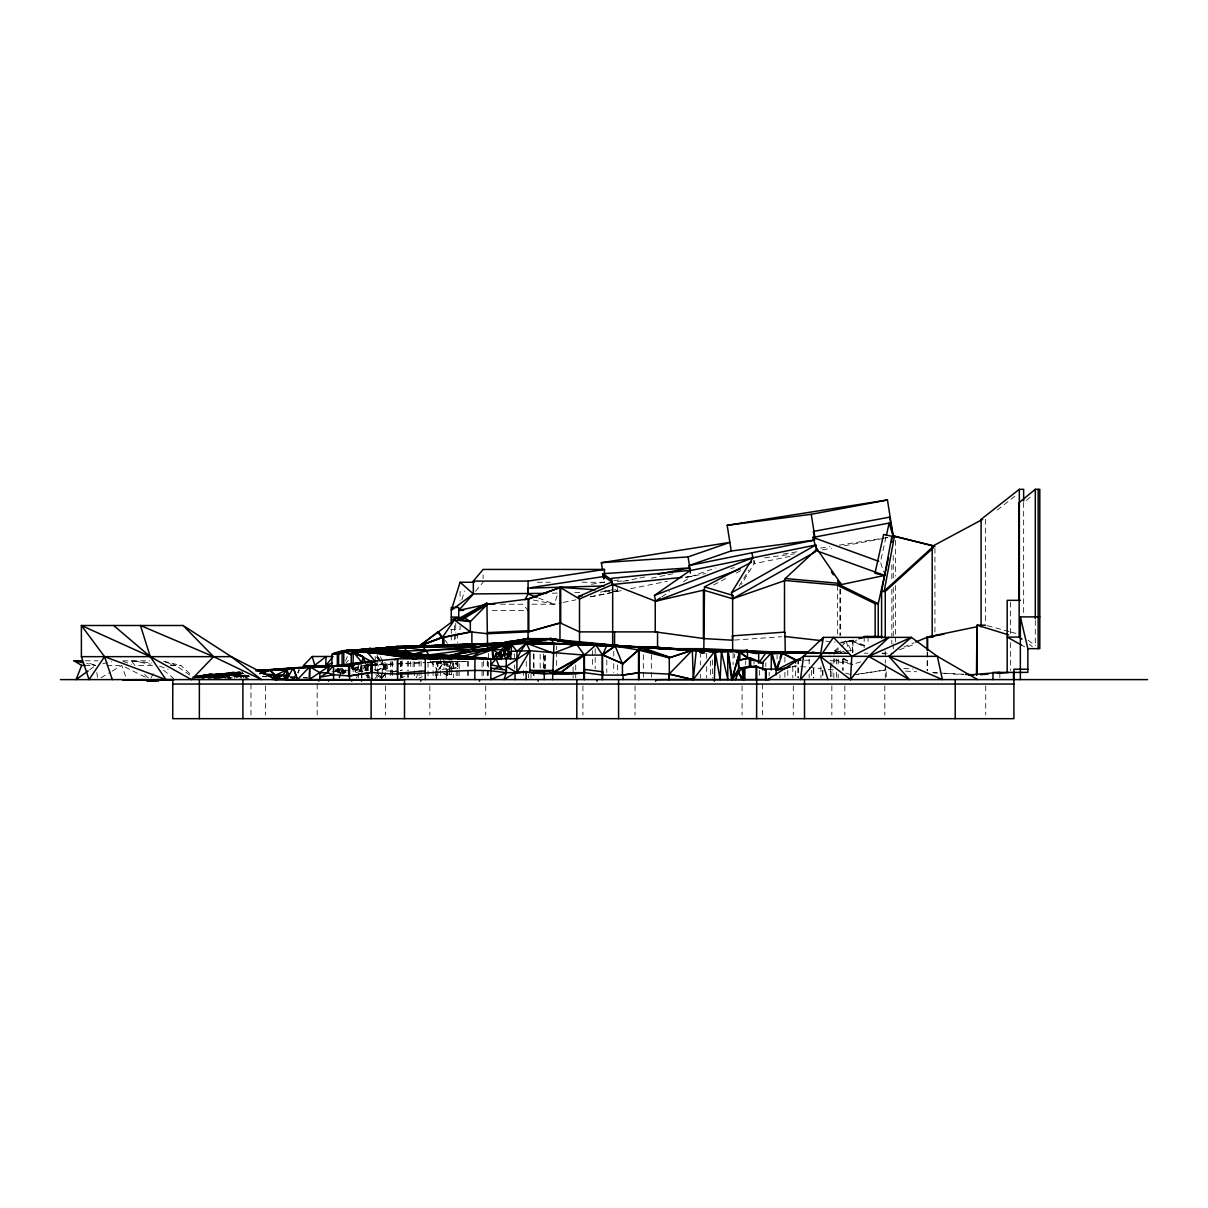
<?xml version="1.0" encoding="UTF-8"?>
<svg xmlns="http://www.w3.org/2000/svg" width="1208" height="1208" viewBox="0 0 1208 1208"><rect width="100%" height="100%" fill="white"/><g stroke="black" fill="none" stroke-linecap="round" stroke-linejoin="round"><path stroke-width="0.75" stroke-dasharray="5 3.75" d="M343.661 672.645L343.661 669.172M812.38 653.347L817.997 653.256L810.945 653.301L819.13 652.516M242.672 672.025L231.876 672.025L231.921 679.606L227.391 677.552L227.391 675L239.229 672.886M361.766 673.188L361.781 670.938L358.806 666.197L352.343 669.126M810.04 653.15L815.536 653.135L815.536 652.063L811.776 652.063L815.536 652.063M857.937 674.124L885.253 669.927L885.389 667.42M385.714 670.032L385.337 663.539M339.086 672.781L339.463 669.489L338.331 672.841M339.72 673.037L340.112 669.745M450.161 670.002L449.24 674.804L449.24 660.625M452.2 670.002L451.294 674.804L443.14 673.702M754.758 560.467L754.109 563.683L741.425 584.4M386.605 663.781L387.134 670.938L384.929 667.148L385.654 663.63M885.977 537.213L880.451 561.931L883.546 572.064M822.784 653.196L833.867 653.12M826.514 653.166L833.852 653.181L846.446 641.629L852.47 641.705L864.581 646.431M248.093 676.208L210.147 675.076L243.321 673.596M338.829 673.037L339.81 669.745M461.894 599.832L464.536 591.044M845.585 653.301L834.048 652.531L833.852 663.6M380.792 677.733C380.822 672.207 386.832 667.964 383.434 663.69M381.079 677.824L384.37 667.148L381.517 662.694M531.988 604.211L554.306 604.211L557.13 595.77M340.837 673.294L342.559 668.598L338.164 671.875M338.935 677.582L341.441 670.531L349.535 670.787M339.584 677.839L342.091 670.787L343.963 673.732M218.346 678.02L227.391 677.552L230.532 674.502L240.105 673.626L208.712 674.139L225.352 673.898L236.798 675.076L241.102 673.732L238.233 675.076L210.147 675.076L208.712 674.139L196.511 676.087L216.685 675.151L207.761 674.834L196.889 678.186M195.923 676.646L205.133 675.483L207.67 676.254L207.67 678.05L213.152 677.024L222.393 677.703L222.967 675.347L217.621 676.284L213.106 674.864M345.503 661.093L347.33 656.488M852.637 652.003L852.637 641.524L864.717 646.325M416.201 677.869L417.651 674.411M192.087 677.099L202.431 675.982L203.322 677.567C204.56 674.834 214.299 672.418 209.875 677.764L207.655 678.035M356.466 678.05L358.474 673.43M359.154 671.875L361.841 665.699L368.032 669.67M227.134 677.084L229.973 675.695L231.921 672.237L242.717 672.237M337.863 673.037L339.493 669.745M340.188 673.807L342.302 669.64L338.844 668.99M369.406 662.845L367.141 668.975L365.647 669.64M150.955 678.02L153.492 673.309M852.47 641.705L852.969 640.784L866.77 646.28M243.397 678.035L245.209 674.894L236.088 677.688M239.969 678.398L241.389 675.982L248.954 679.002M739.145 585.971L748.9 570.025M239.38 672.116L239.38 674.442L236.723 677.688L230.532 674.502L231.876 672.025M355.077 671.618L358.806 666.197M355.122 671.844L358.867 666.423L366.688 664.913L366.688 670.938M438.474 669.474L443.593 662.09M439.017 669.474L444.136 662.09M340.309 668.1L337.666 671.875L333.121 671.875M342.71 673.868L345.941 669.61M342.997 673.928L346.228 669.67M375.265 678.216L377.53 675.453M382.09 669.911L384.37 667.148L380.943 662.694M475.514 591.316L483.109 582.256M292.819 678.216L296.322 674.034M297.5 672.645L299.826 669.866M346.001 663.071L348.327 660.444M381.426 678.171L386.198 672.826M381.728 678.262L386.5 672.916M245.571 678.926L248.002 676.42M340.988 669.051L337.666 671.875L342.091 668.1M838.095 647.73L833.067 652.32L833.852 653.181L842.791 651.097L846.43 653.181L851.202 650.372M843.003 643.26L845.66 640.844L846.43 641.705L852.47 640.98L852.47 652.803L846.43 641.312L852.47 641.312M1026.347 500.369L1033.082 494.857M997.174 510.108L1017.77 493.951M89.664 669.791L95.704 665.427L86.931 662.558M342.483 673.052L345.488 670.908M196.511 676.087L206.794 675.483L208.712 674.139L211.324 675.076L248.123 676.208M661.833 596.948L669.549 591.558M683.456 581.833L691.172 576.442L715.544 567.986M244.937 677.99L247.791 676.102M335.764 670.666L338.919 668.673M205.133 675.483L216.685 675.151M101.049 677.718L110.638 672.041M112.238 671.104L121.812 665.427L126.085 677.824M204.771 677.96L207.67 676.254L209.875 677.764L213.152 674.894L221.23 675.317L216.519 677.371L213.152 674.91L213.152 679.606M713.566 584.974L726.536 578.164M736.261 573.045L742.754 569.648M342.649 673.52L345.881 672.056M342.71 673.732L345.941 672.267M352.404 669.338L358.867 666.423M376.76 670.5L384.37 667.148L385.428 670.032M418.934 678.156L422.392 676.722M903.901 646.975L914.079 642.731M222.997 675.378L217.621 676.284L222.393 676.918L225.881 675.483L249.92 676.254M239.577 672.101L209.966 674.321L248.214 676.133L236.798 675.076L241.102 673.732L236.798 675.076L246.84 675.997M819.19 652.652L810.447 652.909M826.514 652.667L834.411 652.954L825.245 652.939M375.824 670.5L384.37 667.148M399.863 678.262L405.103 676.269M227.391 677.552L227.391 675L231.921 675L239.38 672.237L241.947 678.428M899.447 649.708L915.407 644.03M215.341 678.111L218.165 676.601L193.959 677.824M214.858 678.081L229.973 675.695L218.618 678.02M385.231 662.709L378.149 664.913L371.007 665.125M334.918 671.331L342.121 669.141M355.711 672.735L361.781 670.938L366.175 664.385M830.198 660.414L852.47 664.4L861.259 661.682M334.556 670.938L340.958 669.066M236.798 675.076L241.102 673.898L221.683 673.732L239.199 672.433M792.086 666.861L795.543 665.94L821.078 668.598M102.74 663.751L111.544 661.667M193.718 677.688L198.414 676.571M442.053 669.61L447.171 668.401L457.666 668.401L457.666 661.003M851.61 640.3L840.647 642.867L856.759 640.119M208.214 678.715L218.165 676.601M214.964 677.824L218.286 677.129M792.025 666.695L795.543 665.94L795.543 677.899M238.233 675.665L248.229 675.861L209.966 674.321M217.591 677.96L229.913 675.423M217.651 678.156L240.105 673.626L219.343 677.884M623.328 581.305L638.02 578.33M639.862 577.952L645.359 576.835M651.369 578.149L666.061 575.174M667.903 574.797L673.4 573.679M533.317 600.014L554.306 604.211L561.554 602.747M563.366 602.369L576.05 599.802M590.546 596.858L623.222 590.229M630.576 588.734L667.299 581.29M685.661 577.56L705.563 573.528M730.734 568.424L734.328 567.684M790.062 556.39L754.109 563.683L752.901 557.764M391.422 671.935L396.36 670.938M600.316 592.177L613.045 589.64M590.425 596.782L617.711 591.346L617.197 585.593M822.482 549.897L831.557 548.19M844.256 545.805L887.805 537.62M230.486 674.291L240.921 672.358M445.586 669.685L453.589 668.401L453.589 661.093M828.93 653.951L834.411 652.954M830.198 653.845L834.139 653.181M214.903 678.292L229.943 675.604M226.183 678.413L225.881 675.483L210.147 674.91L194.111 677.431M841.13 642.248L853.663 640.119M194.05 678.232L221.683 673.732M201.721 678.081L206.508 677.537M613.755 580.776L619.342 579.9M783.282 553.989L798.201 551.633M820.564 548.1L829.881 546.62M839.198 545.155L887.669 537.485M591.407 584.234L604.453 582.256L603.924 576.503M853.467 674.955L886.234 669.927L886.234 677.99M393.355 671.92L398.504 671.18M227.27 678.005L241.389 675.982M197.1 677.597L240.105 673.626L199.984 676.208L224.311 676.571M764.724 557.779L794.607 553.853M812.003 653.347L816.291 653.347M685.57 577.016L691.172 576.442L689.934 570.327M210.328 674.426L208.712 674.321L239.305 672.252M849.662 653.347L822.572 653.347L848.046 653.211M195.469 677.522L229.973 675.695M230.532 674.502L240.105 673.626M221.683 673.898L239.577 672.267L199.984 676.208L208.712 674.139L210.147 675.076M214.269 678.02L214.269 674.487L240.014 672.599M227.814 678.02L227.814 674.487L240.558 673.415M239.713 673.898L243.442 673.581M240.483 672.614L203.488 674.97L206.794 675.483M444.091 661.38L427.692 662.467L456.231 661.395L456.231 668.855M231.921 675L239.38 674.442L240.83 676.057M734.524 640.074L781.5 636.737M617.364 581.38L628.432 580.64M687.488 576.699L691.172 576.442M705.306 653.181L701.335 653.347L703.992 653.181M364.786 670.395L368.516 670.168M427.692 662.437L456.231 661.395M427.692 662.618L463.283 661.365M331.868 671.875L338.587 671.603L338.587 668.1M199.607 677.975L224.371 676.842M846.687 650.931L851.202 650.75M466.666 661.395L456.231 661.576L461.547 661.38M552.358 593.219L557.96 593.053M574.766 592.569L580.369 592.418M604.649 591.724L617.711 591.346L616.473 585.231M365.647 665.261L369.225 665.17M208.712 674.321L222.906 673.898M436.858 662.165L459.176 661.576L429.399 661.38M810.236 653.271L813.679 653.347M372.532 665.064L365.058 665.261L368.802 665.291M456.231 661.576L465.337 661.38M370.675 665.246L425.85 662.528L365.058 665.412L378.149 665.095L370.675 665.185M372.532 665.019L365.058 665.14L368.802 665.2M815.536 652.501L810.825 652.531L820.942 652.531M537.243 582.256L550.319 582.256M582.045 582.256L604.453 582.256M500.489 604.211L522.702 604.211L528.077 610.387L488.968 610.387M450.765 629.595L460.082 629.595L460.082 625.955M822.784 652.682L833.852 652.682M810.825 652.954L819.25 652.954M826.468 652.954L833.852 653.347M807.397 653.347L821.304 653.347M864.324 653.181L868.054 653.181M882.172 653.181L893.648 653.181M85.315 660.821L98.135 660.821M123.035 660.821L149.596 660.821M446.854 661.425L453.362 663.917L457.666 663.917L450.765 661.425M85.179 665.427L95.704 665.427L86.674 663.509M106.893 665.427L119.954 665.427M152.48 665.427L134.994 665.427L131.325 660.821L151.77 662.935M170.479 665.427L180.883 665.427L192.374 676.057M365.526 665.699L369.21 665.699M374.118 669.821L375.25 669.821M885.253 669.927L886.234 669.927M338.587 671.603L337.334 671.603L337.334 668.1M248.486 675.891L225.881 675.483L225.534 678.292L222.393 676.918M216.232 677.205L213.152 677.024L211.098 674.894M194.111 677.567L203.322 678.805C205.405 673.792 194.277 676.903 198.565 677.567L198.535 676.752M290.781 677.507L294.359 677.507M811.761 653.135L819.19 653.15L815.536 653.135M815.536 652.652L820.942 652.682M804.664 660.202L812.244 660.263M811.112 652.803L818.495 652.894M825.879 652.984L840.647 653.181M386.605 670.938L396.345 671.15M262.816 676.525L266.545 676.571M262.513 676.525L266.017 676.631M246.855 676.042L214.843 675.076L214.843 678.216M291.098 677.809L294.843 677.975M291.339 677.764L295.099 677.93M290.584 677.507L294.269 677.673M882.112 653.664L885.751 653.83L882.293 652.456M290.705 677.733L295.296 677.824M932.636 672.675L964.18 674.291M238.233 674.91L247.474 675.393M903.826 668.492L913.037 669.036M905.517 671.104L916.585 671.754M290.841 676.767L294.51 677.009M291.113 677.446L294.843 677.733M226.183 675.665L210.147 674.91M933.255 672.75L937 672.977M944.505 673.445L963.229 674.608M303.721 677.567L307.406 677.794M303.586 677.597L307.24 677.839M604.679 590.44L617.711 591.346L616.684 588.915M374.45 664.672L378.149 664.913L378.149 677.945M334.782 669.096L342.302 669.64M303.374 677.688L307.104 678.02M221.925 677.914L213.152 677.024L216.247 678.307M828.371 669.353L833.852 669.927L833.852 677.99M170.373 664.853L175.945 665.427L191.861 676.571M825.879 641.161L835.105 642.218M699.764 652.531L703.464 652.954M826.181 653.347L827.238 653.347M131.325 660.821L150.683 664.204M288.984 676.661L293.891 677.582M834.048 659.794L849.284 663.041M163.473 661.244L180.883 665.427M987.359 625.668L1009.209 631.573M1011.036 632.071L1016.502 633.551M845.706 673.128L852.47 674.955M446.296 673.354L451.294 674.804L451.294 660.625M165.285 661.984L175.945 665.427M123.08 661.41L131.597 664.279M350.562 666.831L361.887 670.757M351.619 667.949L362.913 671.875L352.102 667.465M444.046 673.702L447.171 674.804M457.666 668.401L443.849 663.403L436.662 663.403L436.662 672.403M159.471 666.076L168.214 669.292M440.331 663.403L453.362 668.401L453.362 663.917M538.572 598.036L554.306 604.211M366.266 664.732L365.647 670.938M125.149 667.103L146.787 677.93M217.636 677.205L213.152 674.91L214.405 677.024M372.185 661.833L378.149 664.913L371.898 661.35M1021.5 645.087L1024.671 646.869M227.814 674.487L234.82 675.665L234.82 678.413M351.271 668.1L358.565 672.343M353.159 668.1L360.331 672.343M843.35 658.149L851.111 662.814M843.169 658.722L852.47 664.4M375.779 674.638L380.429 677.612M614.766 589.323L617.711 591.346L615.702 588.613M238.233 675.076L239.078 675.665M1028.053 640.24L1035.407 645.495M1029.427 644.453L1032.357 646.552M163.503 670.153L173.605 678.413M144.613 674.442L148.735 678.307M378.331 674.547L382.226 678.337M365.601 674.653L370.705 679.606L368.697 675.272M227.391 675L231.921 679.606M835.03 650.523L835.815 651.384L842.791 651.097L840.496 653.181L840.647 648.016M445.103 640.391L447.428 643.23M379.81 661.214L375.25 655.264L375.25 671.18M430.214 660.731L436.888 669.489M380.852 661.214L376.775 655.264L380.565 661.214M381.864 662.694L384.929 667.148M380.475 656.774L382.694 661.954M384.068 667.058L385.126 669.942M846.446 641.629L848.303 648.62M96.791 672.509L97.591 677.824M1035.301 620.534L1035.301 646.778M1023.644 502.498L1023.644 615.038M1010.432 602.188L1010.432 635.484M1010.432 642.656L1010.432 670.531M999.831 674.2L999.831 677.794M985.728 685.857L985.728 715.03M985.396 519.334L985.396 622.981M934.932 548.236L934.932 633.385M927.638 651.958L927.638 670.531M927.155 651.958L927.155 670.531M895.475 540.369L895.475 576.095M895.475 585.487L895.475 641.901M893.256 555.454L893.256 579.946M893.256 587.481L893.256 636.465M893.256 643.894L893.256 649.466M891.836 564.861L891.836 579.946M891.836 589.368L891.836 636.465M891.836 640.18L891.836 643.894M885.253 651.036L885.253 663.177M885.253 664.868L885.253 677.99M884.8 685.857L884.8 715.03M868.054 636.465L868.054 643.894M864.188 636.465L864.188 647.609M852.969 640.784L852.969 652.26M844.845 685.857L844.845 715.03M843.199 659.009L843.199 670.334M842.655 659.009L842.655 670.334M840.647 589.096L840.647 635.438M839.892 589.096L839.892 635.438M838.171 659.009L838.171 666.559M838.171 674.109L838.171 677.884M837.537 585.382L837.537 635.438M836.434 659.009L836.434 664.672M836.434 672.222L836.434 677.884M831.859 662.784L831.859 677.884M831.844 685.857L831.844 715.03M830.575 662.784L830.575 677.884M830.319 666.559L830.319 675.997M822.92 670.334L822.92 677.884M822.572 670.334L822.572 677.884M820.942 666.559L820.942 677.884M813.754 668.447L813.754 677.884M813.301 668.447L813.301 677.884M811.58 670.334L811.58 677.884M809.179 659.009L809.179 666.559M809.179 674.109L809.179 677.884M798.352 659.009L798.352 677.884M797.839 659.009L797.839 677.884M793.294 685.857L793.294 715.03M792.81 666.559L792.81 677.884M787.767 670.334L787.767 677.884M784.898 657.122L784.898 662.784M784.898 672.222L784.898 677.884M779.96 674.834L779.96 678.005M777.076 655.234L777.076 659.009M769.164 672.222L769.164 675.997M765.827 662.784L765.827 666.559M762.459 684.03L762.459 715.03M759.59 670.334L759.59 677.884M754.003 659.009L754.003 664.672M745.683 660.897L745.683 664.672M742.074 685.857L742.074 715.03M734.66 654.011L734.66 657.696M733.09 653.347L733.09 664.672M712.509 659.991L712.509 677.975M710.455 660.897L710.455 677.884M706.68 653.347L706.68 659.009M706.68 666.559L706.68 677.884M700.323 652.245L700.323 665.095M700.323 674.275L700.323 677.945M651.339 654.661L651.339 677.975M643.336 654.661L643.336 677.975M635.031 685.857L635.031 715.03M617.348 664.898L617.348 674.2M613.755 651.097L613.755 656.472M613.755 663.645L613.755 672.599M606.793 660.066L606.793 672.599M595.182 648.771L595.182 668.839M592.569 650.599L592.569 667.012M582.905 685.857L582.905 715.03M575.718 664.944L575.718 677.914M573.105 666.801L573.105 677.914M556.661 646.053L556.661 649.798M556.661 651.671L556.661 666.665M545.427 655.416L545.427 668.537M544.748 655.491L544.748 668.568M544.038 656.186L544.038 668.885M543.434 653.936L543.434 668.704M540.172 654.328L540.172 668.87M534.027 654.298L534.027 668.855M534.027 670.682L534.027 677.96M533.528 653.619L533.528 668.568M533.528 670.44L533.528 677.914M530.976 674.321L530.976 677.96M528.56 674.321L528.56 677.96M526.28 661.274L526.28 668.673M523.547 670.38L523.547 677.899M514.487 653.875L514.487 657.575M514.487 664.974L514.487 668.673M488.409 653.377L488.409 668.462M488.409 670.349L488.409 677.884M487.519 660.927L487.519 668.462M487.519 670.349L487.519 677.884M487.247 661.093L487.247 668.568M487.247 670.44L487.247 677.914M485.722 685.857L485.722 715.03M483.547 660.987L483.547 668.885M483.547 670.38L483.547 677.96M483.109 574.933L483.109 578.587M482.067 662.165L482.067 678.02M468.508 661.229L468.508 668.643M468.508 670.5L468.508 677.914M467.617 661.229L467.617 668.643M467.617 670.5L467.617 677.914M460.082 591.361L460.082 600.452M459.176 668.855L459.176 661.395L433.189 661.456L436.858 661.984L436.858 669.202M459.176 670.682L459.176 677.96M457.832 661.712L457.832 668.93M457.832 670.742L457.832 677.975M457.666 633.279L457.666 642.52M456.231 670.682L456.231 677.96M455.718 623.328L455.718 632.207M455.718 633.974L455.718 641.071M454.434 625.608L454.434 633.083M454.434 634.955L454.434 642.429M453.362 674.004L453.362 677.733M452.502 661.093L452.502 668.401M451.294 629.413L451.294 633.324M451.294 635.061L451.294 642.641M450.463 661.093L450.463 668.401M447.67 661.712L447.67 668.93M447.67 670.742L447.67 677.975M447.171 670.002L447.171 678.005M446.643 661.259L446.643 668.658M446.643 670.515L446.643 677.93M446.265 674.804L446.265 679.606M444.937 660.912L444.937 668.19M443.849 658.919L443.849 668.356M440.331 658.919L440.331 668.794M440.331 670.606L440.331 678.005M437.96 661.259L437.991 669.096M437.96 670.515L437.96 677.93M437.447 661.697L437.447 669.096M436.858 670.969L436.858 678.02M436.662 674.2L436.662 679.606M436.224 674.411L436.224 677.869M435.318 670.938L435.318 677.869M433.098 661.848L433.098 677.99M429.852 685.857L429.852 715.03M428.04 662.165L428.04 678.02M421.079 661.184L421.079 668.613M421.079 670.485L421.079 677.914M419.101 661.184L419.101 668.975M419.101 670.485L419.101 677.914M414.344 661.742L414.344 668.96M414.344 670.757L414.344 677.975M413.121 661.742L413.121 668.96M410.72 661.501L410.72 668.809M408.515 661.32L408.515 670.546M408.515 672.388L408.515 677.93M407.307 661.32L407.307 670.546M407.307 672.388L407.307 677.93M402.098 660.897L402.098 670.334M402.098 672.222L402.098 677.884M401.72 661.32L401.72 670.546M401.72 672.388L401.72 677.93M400.784 661.833L400.784 670.802M400.784 672.599L400.784 677.975M400.543 661.501L400.543 670.636M400.543 672.463L400.543 677.945M392.449 661.773L392.449 677.975M391.921 660.897L391.921 677.884M390.607 661.833L390.607 677.975M387.134 663.781L387.134 670.938M385.518 663.569L385.518 670.772M385.518 672.569L385.518 677.975M385.518 685.857L385.518 715.03M382.272 659.976L382.272 677.975M377.243 654.57L377.243 658.164M377.243 659.976L377.243 677.975M368.138 665.064L368.138 677.93M367.172 665.064L367.172 677.93M365.118 666.589L365.118 670.108M361.902 666.62L361.962 677.899M361.766 665.88L361.766 671.361M361.358 665.095L361.358 677.945M360.724 665.88L360.724 671.361M358.504 665.064L358.504 677.93M353.129 666.891L353.129 674.26M342.634 669.202L342.634 672.735M317.175 684.03L317.175 715.03M298.663 669.715L298.663 673.067M265.473 685.857L265.473 715.03M250.962 684.03L250.962 715.03M235.062 673.898L235.062 676.842M228.841 678.216L228.841 675.076L213.801 674.487L213.801 678.02M225.352 673.898L225.352 678.307M266.636 676.691L262.936 676.601L266.666 676.661M295.537 677.899L291.777 677.733L295.537 677.899M704.309 652.728L698.783 652.26L704.279 652.713"/><path stroke-width="1.5" d="M780.006 658.179L781.667 652.003L808.016 652.048M809.254 652.773L785.26 652.471L784.943 632.101L732.335 635.861L732.637 640.21L703.418 638.549L703.418 590.078L732.637 598.76L785.26 580.444L785.26 578.526L817.046 548.991L840.647 583.464L840.647 585.382L878.246 603.713L878.246 636.465M797.235 653.181L797.235 652.109L808.212 652.078M522.822 643.245L505.352 642.022L505.352 650.04L505.352 642.022L529.98 638.67L542.271 639.696L533.528 638.67L510.32 642.203L523.728 643.245M353.264 652.184L353.28 651.399L343.797 650.84L343.767 665.517M348.07 652.003L343.797 650.84M332.336 662.86L325.677 665.699L326.13 656.488L311.815 667.556M639.153 679.606L639.243 646.567L669.277 657.107L669.308 674.094L693.256 679.606L696.321 650.191L732.939 651.716M823.388 637.371L820.247 656.337L850.508 679.606L851.806 656.337L833.46 637.371L820.247 656.337L800.451 679.606L803.486 656.337L823.388 637.371L911.391 637.371L937.363 656.337L977.634 679.606M503.691 650.795L506.514 642.294L506.197 647.714L503.691 650.795L503.691 655.204L506.243 658.843L506.243 672.66L504.023 679.606L515.031 672.66C538.058 671.24 561.146 676.737 584.4 672.675L584.838 669.428L602.958 671.844L602.535 675.091L584.4 672.675L549.7 672.66M695.476 650.538L606.793 645.54L553.974 643.788L552.6 679.606M336.821 653.543C325.39 655.672 345.835 648.726 347.874 650.78L377.243 652.592M985.532 625.185L977.106 625.185L976.97 674.955M342.121 651.006L348.1 651.565L342.121 651.006L342.091 666.257M344.401 650.976L369.482 652.184L343.842 651.127L338.587 654.147L331.868 654.147L331.868 666.559M504.023 652.969L501.35 658.843L500.172 658.602L501.018 650.251L505.321 644.785M397.659 672.977L397.659 658.843L371.671 661.35L371.671 672.327C411.264 677.371 451.022 668.734 490.856 670.787L491.173 668.16L506.56 670.017L506.243 672.66L490.856 679.606L490.856 658.843M506.046 645.389L506.514 642.294M881.598 638.005L881.598 591.467L891.836 536.609L895.475 536.609L934.932 546.378L932.183 546.378L932.183 637.084M884.241 590.999L894.464 536.125L933.92 545.91L884.241 590.999L885.253 591.467L885.253 638.005M785.26 652.471L703.841 648.681L704.49 586.877L751.512 562.173M351.226 665.412L351.286 654.328L353.325 651.686L359.063 655.023M353.264 652.003L377.243 652.773L353.325 651.686M886.385 535.446L889.148 523.079L812.924 537.394L817.031 550.908L884.573 575.446L837.537 585.382L875.151 603.713L878.246 603.713L888.514 557.794M610.614 645.646L592.569 644.951L550.561 638.504L531.52 642.565L506.967 642.022L510.32 642.777L511.664 644.71L510.561 658.843C510.516 650.085 501.365 664.611 509.383 655.974L509.383 654.056L511.664 651.293L529.934 650.75L584.4 655.098L595.937 644.951L616.367 646.31L615.234 646.129L602.535 655.098L584.159 655.098L584.159 679.606M705.381 650.75L715.076 650.825L720.134 679.606L721.418 651.414L728.167 650.855L732.199 679.576L739.658 651.988L731.671 679.606L742.165 668.266L743.584 679.606L738.466 672.267L739.13 652.003C753.52 650.78 767.775 654.947 782.422 653.256L776.895 670.244L776.14 670.062L771.278 653.075L782.422 653.256M502.151 651.036L495.824 653.77L494.374 659.055L492.245 649.798L495.884 647.307L505.759 644.498M474.261 582.256L460.082 582.256L451.294 610.387L473.34 593.913L546.756 593.37M363.487 656.895L353.31 652.486L363.487 656.895L361.766 662.211L353.4 652.275L370.705 661.063L332.155 666.167L342.634 665.684L330.947 666.197L353.853 665.684M778.903 661.576L776.14 670.062L786.891 668.235M572.139 644.453L510.32 642.611L505.654 649.3L503.691 655.204L501.35 655.204L501.26 658.617M528.228 643.411L554.215 643.955L530.267 642.777L550.561 638.504L554.215 643.955L507.904 642.611L503.691 655.204L511.664 654.056M498.617 643.486L386.847 647.186L419.101 646.129L442.385 637.371L470.335 631.844L487.519 633.732L528.802 631.844L560.693 622.784L560.693 587.33L528.802 598.957L487.519 604.211L464.838 618.013L455.718 618.013L454.434 619.991L419.101 646.31L361.902 651.595L361.358 650.417L342.091 651.444L345.08 651.731M442.385 645.057L471.89 643.788L471.89 631.844L443.94 637.371L442.385 637.371L438.096 631.844L419.101 646.129L395.877 646.461L410.72 646.899L468.508 644.362L478.217 646.914L503.736 644.649M500.172 658.602L501.018 658.602L497.319 658.843L499.251 653.573L501.018 650.251L503.902 650.1M85.179 665.427L81.661 665.427L76.074 679.606L88.154 670.878M735.506 679.606L738.466 672.267L741.863 679.606M602.535 679.606L602.535 655.098L606.793 645.54L579.749 644.649M525.012 599.802L528.077 593.913L528.077 581.093L604.453 569.436L604.453 576.76M505.442 651.882L503.691 655.204L511.664 651.293M371.898 679.606L371.898 661.35L348.614 665.714L348.614 675.982L371.898 672.327L349.595 675.982L333.483 674.744L319.909 677.22L327.353 672.75L329.18 666.076L353.853 665.548L293.227 667.828L286.749 679.606L282.823 675.166L263.253 673.973M574.872 644.483L526.386 643.2L511.664 644.71L508.93 649.3L508.93 652.622L505.654 649.3L508.93 649.3L510.32 642.611L525.042 643.23M544.038 639.847L544.748 638.67L550.999 639.606M676.314 649.285L666.922 649.013L732.637 650.387L732.637 598.76L731.444 592.826L752.901 557.764L654.464 595.438L655.642 601.267L740.036 569.043M506.243 658.843L509.383 654.056M437.447 632.116L442.385 637.371L454.434 619.991L470.335 621.622L487.519 604.211L494.933 604.211M765.766 653.075L758.669 663.207L758.669 653.407L755.302 653.407L765.751 652.637L750.259 652.652M272.766 677.899L275.786 679.606L282.823 675.166L286.719 670.002L293.348 667.858L325.737 666.348M275.786 679.606L285.179 678.322L286.719 675.166M850.508 679.606L868.582 656.337L888.967 637.371L851.806 656.337M325.677 665.699L333.046 656.488L312.192 656.488L303.329 665.699L332.88 665.699M463.706 610.387L458.738 610.387L473.34 593.913L473.34 581.093L483.109 569.436L604.453 569.436M353.159 665.608L333.483 665.714L327.247 672.735L319.909 672.75L309.716 666.665L297.546 679.576L293.227 667.828L255.764 670.833M669.126 674.094L692.335 650.236L615.068 645.812L602.369 654.766L623.056 663.811L639.123 649.315L669.277 657.107M164.756 679.772L173.726 679.651L157.312 679.666M367.519 663.101L370.705 661.063M348.508 651.731L343.767 651.444L351.226 654.661L353.159 652.818L362.838 656.714L365.511 662.86M933.542 547.632L885.253 591.467L881.598 591.467M528.666 672.282L526.114 671.542L516.858 672.66L516.979 651.293L526.386 643.2L553.294 653.196L576.609 644.362L584.4 655.098L561.025 672.66L552.6 673.973M602.279 675.091L623.056 675.091L639.153 672.675L622.437 675.091L622.437 663.811L638.534 650.04L669.308 657.847L692.335 650.236L693.256 679.606L715.076 650.825L721.418 651.414L727.835 679.606L727.654 650.87L739.658 651.988M888.967 656.337L911.391 637.371L868.582 656.337L909.458 679.606L888.967 656.337L942.376 679.606L937.363 656.337L803.486 656.337L767.775 679.606M1039.801 616.895L1020.352 616.895L1027.857 648.651L1039.801 648.651L1039.801 489.331L1035.301 489.331L1019.144 502.588L1019.144 637.084L1022.074 639.183M257.062 670.153L286.719 670.002L289.24 675.166L286.719 677.175L282.823 675.166L273.114 677.718L273.114 679.606M1023.644 500.927L1023.644 489.331L1019.341 489.331L981.092 519.334L981.092 626.741M584.4 654.525L553.294 672.071L561.025 672.071L584.4 654.525L584.4 679.606M502.649 669.564L499.055 666.484L496.111 658.843L490.856 664.823L499.055 666.484L506.243 666.484L529.934 650.75L526.386 643.2L520.648 651.293L516.979 658.843L397.432 658.843L397.432 674.744M309.897 679.772L309.671 666.665L309.142 679.606L329.286 666.091L291.339 668.568M654.464 595.438L689.995 570.614L815.838 544.989L817.031 550.908M703.841 638.549L655.234 631.89L655.234 601.267L660.278 598.02M486.899 603.109L458.104 618.904L464.219 616.911L486.899 603.109L487.519 643.955L505.729 642.777C464.506 649.391 422.438 650.84 380.611 651.474L391.649 652.879M731.444 592.826L815.838 544.989M815.415 551.829L732.637 598.76L733.286 595.544L704.49 586.877M584.4 655.098L553.294 672.66L544.234 673.973L531.716 672.826M932.183 546.378L982.663 519.334M494.132 669.066L499.055 666.484M799.756 659.251L795.543 660.142L776.14 670.062L790.259 667.073M338.587 666.363L338.587 654.147L342.921 652.094M278.761 677.718L273.114 677.718L275.303 675.272L269.988 670.259L275.197 675.317L286.719 670.002L286.749 679.606L285.179 677.175M352.57 664.959L355.998 663.388L361.524 663.766M451.294 619.991L455.718 618.013L470.335 621.622L470.335 631.844L471.89 631.844M415.492 647.261L418.934 645.736L432.343 645.782M400.407 653.211L406.054 650.735L413.121 654.404M579.508 642.822L579.508 598.957L578.481 596.525L611.641 582.06L612.667 584.491L612.667 645.706M338.587 654.147L346.983 650.614L396.073 646.718L431.362 645.797L410.72 646.899M915.77 642.037L927.638 637.084L943.886 634.17M765.751 652.637L808.56 652.894M538.058 639.651L527.805 638.504L510.32 642.203C525.646 646.522 539.916 637.311 554.895 639.606M419.191 645.872L442.475 637.114M419.433 646.129L442.717 637.371L442.717 645.057L419.101 646.129L465.744 644.604M560.693 587.33L528.077 598.957L528.077 639.349M478.927 607.292L487.519 604.211L458.738 610.387M506.967 642.203L512.403 641.614M505.639 645.027L472.162 656.941L479.923 651.716L492.245 649.798L501.577 649.708M513.944 642.067L520.346 639.787M601.357 562.702L688.092 556.903L729.874 542.392L601.357 562.702L602.475 569.814M690.704 564.966L730.749 551.074L812.954 540.293M259.72 673.475L270.094 670.229L259.826 673.611M669.126 657.847L692.154 650.236L700.187 650.538M461.788 619.009L464.838 618.013L470.335 621.622M275.197 675.317L268.236 676.284M349.882 651.595L358.157 650.417L346.983 650.614L333.121 654.147M394.11 659.946L397.659 658.843M344.371 651.595L357.145 650.236L346.983 650.78M414.706 653.921C440.754 645.54 469.097 652.667 495.884 647.307L449.21 655.702L416.684 654.661L463.947 656.291L491.037 659.039M560.693 622.784L528.077 631.844L528.032 630.712L487.473 632.599L487.519 633.732M402.324 653.936L411.128 653.77L367.172 652.003L375.703 662.044M417.862 654.585L462.77 656.291L506.348 644.423M519.969 640.663L527.805 638.504L537.424 639.666L529.98 638.67M752.871 660.021L747.541 658.118L747.42 650.236L741.742 651.776L738.088 651.188L737.303 652.773M743.282 651.761L746.121 651.006M524.363 639.425L527.805 638.504L535.824 639.651M762.912 670.062L762.912 663.207L750.621 657.998L739.13 660.142L748.281 658.118L739.87 652.003L727.654 650.87L731.172 651.731M375.356 648.454L397.085 646.899M402.989 653.739L408.515 653.936L405.118 653.347L405.873 653.181L472.147 659.055L431.483 655.536M655.234 601.267L703.841 590.078M858.918 638.594L868.054 636.465M486.764 648.485L506.212 643.985M576.08 644.483L530.267 642.777C533.906 635.937 584.294 643.124 550.561 638.67L527.805 638.67M369.482 652.003L363.865 651.595L422.483 646.31L364.62 651.595M467.617 644.543L470.335 643.788M927.155 650.085L927.155 637.084L976.97 626.741L976.487 674.955M814.826 540.051L688.968 565.571L690.432 572.819M658.224 574.223L689.436 567.896L602.716 573.694L603.758 578.828M578.481 596.525L582.12 595.801M122.431 679.772L172.774 679.742L172.729 718.669L1013.905 718.669L1013.905 669.217L1027.857 669.217M510.32 642.203L531.52 642.399L530.267 642.777M504.023 645.163L450.101 655.521L429.112 655.114L422.483 646.129L361.902 651.595M607.79 644.906L633.838 646.929L557.13 640.708M731.278 551.286L727.171 525.314L811.248 514.291L887.457 499.976L893.256 536.609L883.637 534.449L874.954 573.302L884.573 575.446M392.706 679.772L403.004 679.772M353.778 650.372L370.705 648.439L367.111 649.375M756.616 718.669L756.752 666.363L749.458 666.363L739.13 668.266L731.671 679.606L727.654 650.87M795.83 660.142L799.485 659.477M366.568 679.772L274.171 679.606M527.805 638.504L510.803 641.614L533.649 641.433L570.599 644.468M358.504 652.184L368.138 652.184M871.572 637.069L875.151 636.465L875.151 603.713M544.748 638.67L523.547 642.203L528.56 643.366L554.215 643.955M332.955 653.604L340.339 652.395M351.437 650.599L357.085 649.768M406.054 650.735L374.948 650.236L364.605 651.746M737.454 660.112L739.13 668.266L756.752 666.363M727.171 525.314L887.457 499.976M531.278 587.586L603.924 576.503L611.308 581.561M510.803 641.433L506.967 642.022L511.754 642.777L508.674 642.777M145.051 679.772L143.873 679.772L147.708 679.772M326.281 679.772L327.459 679.772M544.234 671.784L553.294 670.455L529.934 670.455L544.234 671.784L544.234 679.606M403.396 647.488L422.483 646.31M736.925 652.184L747.541 651.052L753.762 652.924M324.982 667.058L309.792 666.861M469.263 649.647L429.112 654.932L416.684 654.525M354.155 650.523L370.705 648.439M357.915 650.538L363.427 649.844M321.373 667.36L324.982 666.907M578.421 644.71L655.385 647.307L715.619 651.595L705.548 650.674M467.617 644.362L505.729 642.777L488.409 643.788L450.101 655.702L433.974 655.702L398.897 652.592L373.498 652.592L398.897 652.592L443.457 656.291M557.432 640.648L632.479 646.869M557.432 640.829L560.905 640.436L558.202 640.059L559.304 639.878L625.034 646.189L619.629 645.993M304.28 667.45L309.897 666.861L303.087 667.375M313.989 667.45L326.054 666.469M689.934 570.327L611.429 578.375L612.667 584.491L655.642 601.267M681.825 577.409L612.667 584.491L579.508 598.957L559.968 587.33L559.968 640.557M738.088 651.188L747.42 650.236M361.358 650.417L390.607 647.488L419.101 646.31M396.073 646.718L357.145 650.417L374.948 650.236L386.862 652.833M353.853 665.502L329.18 666.076L327.353 672.75L333.604 674.744M999.831 672.388L968.846 674.955L973.724 674.955M299.675 667.646L287.142 668.598M980.685 674.683L988.129 674.109M997.415 673.4L1008.574 672.539M257.364 670.833L264.809 670.274M270.396 669.851L283.412 668.87M263.857 670.561L258.361 670.969L263.223 670.969M273.023 669.896L284.016 669.096M353.129 652.184L361.962 651.595L351.709 651.006M257.576 670.546L263.133 670.168M268.674 669.791L294.571 668.039L293.348 667.858L297.546 679.576M500.973 643.275L505.699 642.973M739.13 652.003L747.541 658.118L762.912 663.207M497.319 658.843L495.824 653.77L499.251 653.573L500.429 656.926M494.48 658.964L501.018 658.602M319.607 666.861L324.997 666.559M123.261 679.772L147.497 679.681M421.079 646.31L432.147 645.797M346.817 650.07L356.979 649.693M393.657 679.772L285.511 679.772M498.889 643.638L433.989 645.721L464.869 644.649M487.519 643.955L498.481 643.638M604.121 585.971L527.564 588.16L528.077 593.913L536.82 597.341M757.099 652.909L767.986 652.637M769.647 679.666L664.732 679.606L655.657 679.772L655.657 681.252M403.623 653.875L410.222 654.117L407.307 653.936L404.65 647.307L478.217 646.914C457.032 644.483 435.242 647.201 414.782 646.899M376.926 679.606L364.016 679.772M257.017 670.274L286.719 670.002M174.178 679.681L156.33 679.651M784.505 632.735L784.505 580.444L785.26 580.444M473.34 581.093L528.077 581.093M1020.352 600.331L1007.185 600.331L1007.185 672.388M451.294 617.077L458.738 617.077M183.118 625.502L81.389 625.502L81.389 656.654L89.06 679.606L104.537 656.654L81.389 625.502L150.245 656.654L191.498 679.606L213.574 656.654L261.562 679.606L231.241 656.654L183.118 625.502L213.574 656.654L140.475 625.502L150.245 656.654L165.994 679.606L104.537 656.654L112.314 679.606M864.188 636.465L882.172 636.465M927.155 637.084L933.105 637.084M1019.99 637.084L1007.185 637.084L1021.5 645.087M528.56 643.366L535.401 643.366L533.649 641.433L530.705 642.55M472.056 643.788L498.587 644.106M608.53 645.721L715.619 651.595M639.243 646.567L640.663 647.488L608.56 645.812L700.323 650.417L696.472 650.417M387.209 647.488L404.65 647.307L425.805 650.538M639.274 647.488L655.385 647.307L700.323 650.417L639.274 647.307L696.321 650.191M376.775 648.122L378.768 648.122M666.771 648.681L703.841 648.681M348.085 651.399L353.28 651.399M717.763 651.807L710.893 651.218L727.654 651.595M405.118 653.347L411.128 653.77M402.324 653.83L407.307 653.83M495.824 653.77L498.421 653.77M429.112 655.114L463.947 656.291L433.974 655.702M81.389 656.654L231.241 656.654L275.666 679.606M81.661 665.427L74.02 660.821L81.661 660.821M371.898 661.35L370.901 661.35L370.901 672.327M360.724 662.211L361.766 662.211M622.437 663.811L615.068 645.812M298.663 668.039L293.348 667.858M763.003 669.096L776.14 669.096L776.14 674.834M766.129 679.606L766.129 670.062L755.468 666.363L743.584 668.266L743.584 679.606M425.397 672.327L425.141 670.893L397.523 673.309L397.659 679.606M520.603 672.66L506.243 672.66L490.856 670.787M282.823 675.166L289.24 675.166M348.614 675.982L349.595 675.982M60.4 679.606L1147.6 679.606M172.729 684.03L1013.905 684.03M781.667 652.003L797.235 652.109M781.667 653.075L795.543 660.142L801.025 660.172M655.385 647.488L592.569 645.132L558.202 640.059L560.905 640.255M578.375 644.589L595.937 644.951L602.535 655.098M592.569 644.951L653.906 647.488M573.12 644.453L553.974 643.788M651.339 647.488L592.569 645.132L634.26 646.959M685.706 649.557L800.255 652.909M535.401 643.2L554.215 643.788M619.176 646.718L624.702 646.884M485.405 659.039L457.832 656.291L416.851 654.676M523.411 643.245L510.32 642.777L506.303 650.221L505.654 649.3M426.771 655.31L423.162 655.114L428.568 655.325L417.983 654.404M463.947 656.291L449.21 655.702L492.834 659.055L492.245 649.798L498.224 652.969M432.404 655.476L475.242 659.039M666.907 649.179L670.666 649.345M685.676 649.995L696.941 650.478M706.318 650.885L725.087 651.701M417.772 654.676L437.96 655.702M613.755 645.721L692.335 650.236M615.234 646.31L640.663 647.488L615.234 646.129L639.153 650.04M417.862 654.691L470.274 659.039M434.804 655.702L447.67 656.291L446.643 655.702M638.519 672.675L669.308 674.094L668.673 679.606M595.182 645.132L605.133 645.631M423.162 655.114L428.161 655.37M685.751 650.251L691.399 650.538M706.454 651.323L713.973 651.716M965.524 674.396L973.316 674.774M706.695 651.172L716.042 651.701M608.394 645.812L616.367 646.31M392.449 652.773L395.665 652.954M382.272 652.773L385.488 652.954M365.254 651.61L385.171 652.939M721.418 651.595L712.509 651.006L717.99 651.595M559.968 587.33L595.363 589.791M526.28 642.777L534.027 643.366M581.758 642.867L587.33 643.305M592.917 643.743L602.218 644.468M466.681 658.919L385.518 652.592L437.628 659.085M644.83 647.805L648.998 648.168M664.536 648.062L655.385 647.307L660.897 648.016M668.205 648.364L679.183 649.285M684.664 649.738L693.815 650.508M644.981 647.82L648.681 648.122M374.948 650.236L383.993 652.894M451.928 658.194L385.518 652.592L451.868 658.889M457.454 658.662L461.139 658.979M785.26 578.526L840.647 583.464M784.505 580.444L840.647 585.382L837.567 580.897M470.274 658.889L398.897 652.592L468.387 658.949M617.031 645.54L632.026 646.899M402.098 653.347L408.515 653.936M700.323 650.236L715.921 651.686M367.172 652.184L373.498 652.773M662.875 648.016L655.385 647.307L662.784 648.168M666.62 648.379L675.982 649.255M685.344 650.146L689.089 650.508M505.941 643.849L499.402 643.366M463.947 656.11L492.834 659.055M462.77 656.291L489.844 659.039M412.653 654.117L405.873 653.181L414.525 654.056M363.865 651.595L369.482 652.184M434.17 659.055L373.498 652.592L416.367 658.949M405.873 653.347L411.128 653.936M784.505 636.465L822.18 640.723M668.326 648.832L672.025 649.255M130.434 679.772L131.219 679.772M347.134 679.772L348.553 679.772M302.906 679.772L304.31 679.772M705.442 650.961L710.546 651.686M367.172 652.003L416.684 659.1M378.179 679.772L399.123 679.772M333.483 665.699L333.604 679.606M319.848 672.735L319.909 679.606M294.254 679.772L295.235 679.772M556.677 639.742L550.561 638.504L572.411 644.543M74.02 660.821L83.065 662.739M692.954 679.606L669.005 674.094L669.005 679.606M505.352 642.022L507.904 642.611M548.281 638.67L552.675 639.712M755.302 652.954L747.541 651.052M754.124 667.42L750.621 666.363L750.621 657.998M977.106 625.185L1008.68 634.94M639.274 647.307L669.308 657.847M758.186 661.939L761.75 663.207L771.278 653.075L771.278 670.062M812.924 537.394L878.729 561.297M766.129 670.062L756.057 666.363L756.057 679.606M353.4 652.275L360.694 655.189M602.369 654.766L623.056 663.811M343.842 651.127L351.226 654.661M559.968 622.784L579.508 631.89L657.545 631.89L657.545 648.681M894.464 536.125L895.475 536.609M782.225 652.849L796.102 659.915M506.243 666.484L516.858 672.66L529.934 650.75L529.934 672.66M602.716 573.694L611.565 579.764M454.434 619.991L470.335 631.844M113.673 625.502L150.245 656.654M460.082 582.256L473.34 593.913M511.664 644.71L516.979 651.293M438.096 631.844L442.385 637.371M831.406 571.897L833.46 574.887M464.219 616.911L464.838 618.013M362.913 657.046L365.586 663.192M820.247 656.337L828.009 679.606M889.148 523.079L893.256 536.609L889.601 517.13L813.377 531.444L814.705 538.526M312.192 656.488L314.911 665.699M772.033 653.256L776.895 670.244M751.904 552.811L753.007 558.247M811.248 514.291L815.007 538.089M688.092 556.903L690.327 571.112M603.321 575.144L603.879 578.692M501.35 658.843L501.018 650.251L501.018 653.588M1038.155 489.331L1038.155 648.651M1035.301 489.331L1035.301 618.662M1027.857 648.651L1027.857 672.388L992.976 672.388L992.976 679.606M1020.352 616.895L1020.352 679.606M1019.341 489.331L1019.341 600.331M1013.512 672.388L1013.512 679.606M955.211 679.606L955.211 718.669M927.638 637.084L927.638 650.085M891.836 536.609L891.836 542.256M804.513 679.606L804.513 718.669M795.543 660.142L795.543 663.041M765.54 669.096L765.54 679.606M749.458 657.998L749.458 666.363M744.883 668.266L744.883 679.606M739.87 652.003L739.87 660.142M715.076 665.397L715.076 650.825L714.381 681.252M638.534 650.04L638.519 679.606M623.056 675.091L623.056 679.606M618.587 679.606L618.587 718.669M614.555 631.89L614.555 645.706M602.279 655.098L602.294 679.606M596.948 679.606L596.948 681.252M576.805 679.606L576.805 718.669M538.224 679.606L538.224 681.252M528.802 598.957L528.802 631.844M526.114 671.542L526.114 679.606M515.031 672.66L515.031 679.606M479.501 679.772L479.501 681.252M474.94 658.843L474.804 679.606M458.738 618.39L458.738 607.458L451.294 607.458L451.294 622.603M443.94 637.371L443.94 645.057M425.261 658.843L425.261 679.606M420.792 679.606L420.792 681.252M404.499 679.606L404.499 718.669M371.113 679.606L371.113 718.669M361.479 679.772L361.479 681.252M353.159 652.818L353.159 664.702M351.77 679.772L351.77 681.252M349.595 665.714L349.595 679.606M342.634 665.955L353.853 665.321L330.403 666.272M337.334 654.147L337.334 666.363M328.47 679.772L328.47 681.252M318.761 679.772L318.761 681.252M242.899 679.606L242.899 718.669M199.35 679.606L199.35 718.669M158.323 679.772L158.323 681.252L157.478 679.772M156.662 679.772L156.662 681.252L146.953 681.252L146.953 679.772M535.401 643.366L531.067 642.777L535.401 643.366"/></g></svg>
